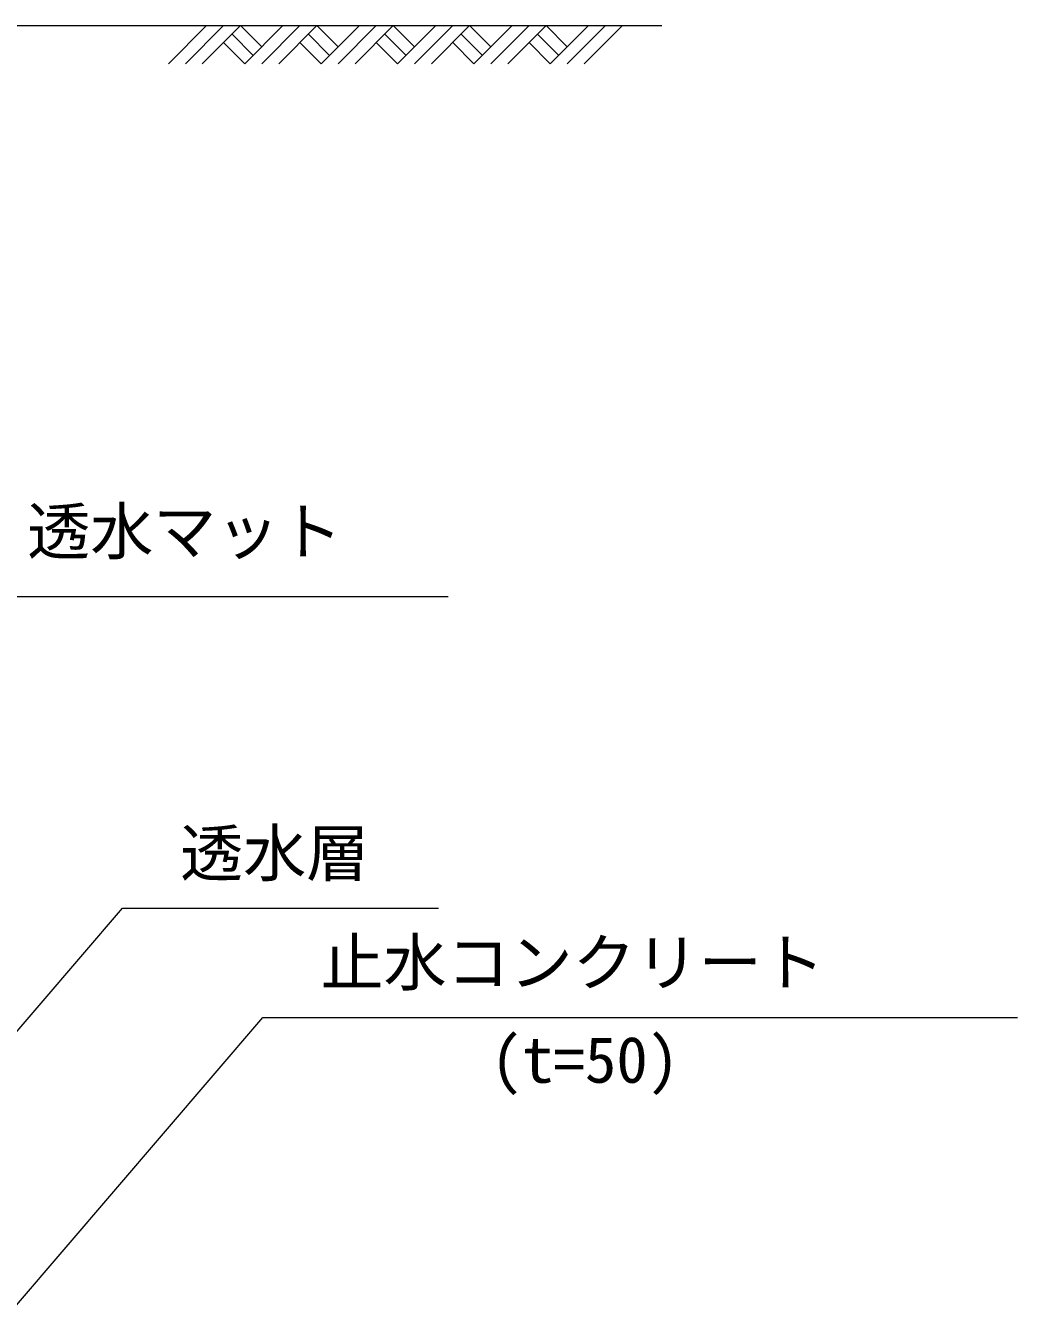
# Model space of a CAD drawing. Units: millimetres, scale not verified. Extents: x -1 to 252299, y 59402 to 118802.
# Drawn here: x 148667 to 154175, y 92528 to 99647 of the extents above; entities that cross this region are included whole.
import ezdxf
from ezdxf.enums import TextEntityAlignment as Align

# ---------------------------------------------------------------- set-up
doc = ezdxf.new("R2010")
doc.units = ezdxf.units.MM
doc.header["$LTSCALE"] = 300
for name, color, linetype, lineweight in [('D-DCR', 7, 'Continuous', 18), ('D-STR', 1, 'Continuous', 18), ('D-STR-HTXT', 7, 'Continuous', 18)]:
    doc.layers.add(name, color=color, linetype=linetype, lineweight=lineweight)
doc.styles.add('ＭＳ ゴシック', font='')
doc.styles.get('ＭＳ ゴシック').set_extended_font_data('MS Gothic')

msp = doc.modelspace()

# ---------------------------------------------------------------- linework, layer by layer
at = {"layer": 'D-DCR'}
for p, q in [((149459.6, 99434.9), (149671.7, 99647.1)), ((149553.8, 99434.9), (149766, 99647.1)), ((149648.1, 99434.9), (149860.2, 99647.1)), ((149860.2, 99647.1), (149978.1, 99529.2)), ((149883.8, 99434.9), (150095.9, 99647.1)), ((149978.1, 99434.9), (150190.2, 99647.1)), ((150072.4, 99434.9), (150284.5, 99647.1)), ((150284.5, 99647.1), (150402.4, 99529.2)), ((150308.1, 99434.9), (150520.2, 99647.1)), ((150402.4, 99434.9), (150614.5, 99647.1)), ((150496.6, 99434.9), (150708.8, 99647.1)), ((150708.8, 99647.1), (150826.6, 99529.2)), ((150732.3, 99434.9), (150944.5, 99647.1)), ((150826.6, 99434.9), (151038.8, 99647.1)), ((150920.9, 99434.9), (151133, 99647.1)), ((151133, 99647.1), (151250.9, 99529.2)), ((151156.6, 99434.9), (151368.7, 99647.1)), ((151250.9, 99434.9), (151463, 99647.1)), ((151345.2, 99434.9), (151557.3, 99647.1)), ((151557.3, 99647.1), (151675.2, 99529.2)), ((151580.9, 99434.9), (151793, 99647.1)), ((151675.2, 99434.9), (151887.3, 99647.1)), ((151769.4, 99434.9), (151981.6, 99647.1)), ((149766, 99552.8), (149883.8, 99434.9)), ((149813.1, 99599.9), (149931, 99482.1)), ((150190.2, 99552.8), (150308.1, 99434.9)), ((150237.4, 99599.9), (150355.2, 99482.1)), ((150614.5, 99552.8), (150732.3, 99434.9)), ((150661.6, 99599.9), (150779.5, 99482.1)), ((151038.8, 99552.8), (151156.6, 99434.9)), ((151085.9, 99599.9), (151203.7, 99482.1)), ((151463, 99552.8), (151580.9, 99434.9)), ((151510.2, 99599.9), (151628, 99482.1))]:
    msp.add_line(p, q, dxfattribs=at)
at = {"layer": 'D-STR'}
msp.add_line((147286.5, 99647.1), (152199.8, 99647.1), dxfattribs=at)
at = {"layer": 'D-STR-HTXT'}
for p, q in [((147472.6, 96476.1), (151013.3, 96476.1)), ((147992.6, 93331.1), (149204.9, 94745.6)), ((149204.9, 94745.6), (150959.1, 94745.6)), ((148604.5, 92527.7), (149984.9, 94138.4)), ((149984.9, 94138.4), (154175.2, 94138.4))]:
    msp.add_line(p, q, dxfattribs=at)

# ---------------------------------------------------------------- texts
at = {"layer": 'D-STR-HTXT', "color": 1, "style": 'ＭＳ ゴシック'}
for s, p in [('透水マット', (148675.5, 96633.3)), ('透水層', (149524.9, 94845.6)), ('止水コンクリート', (150304.9, 94238.4)), ('(t=50)', (151249.6, 93698.3))]:
    msp.add_text(s, height=256.6, dxfattribs=at).set_placement(p, align=Align.BOTTOM_LEFT)

doc.saveas('drawing.dxf')
